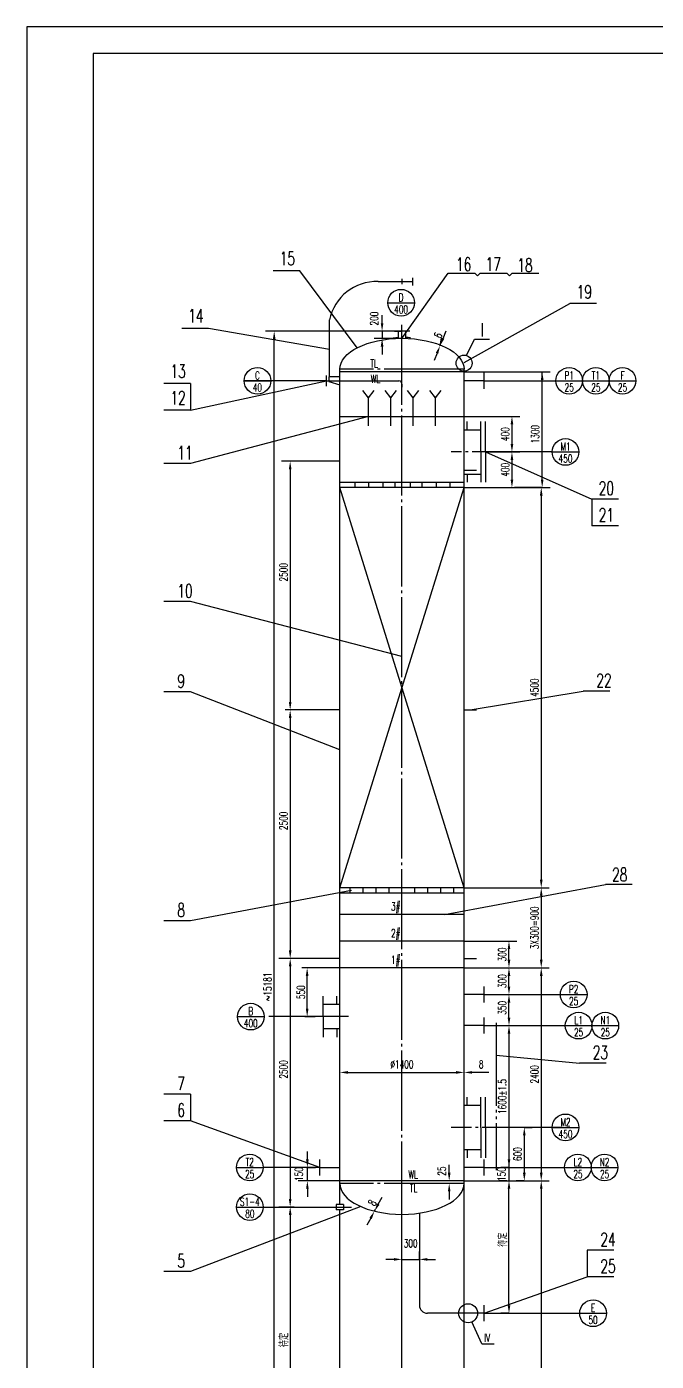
# Model space of a CAD drawing. Header units: inches. Extents: x 12 to 606, y 4 to 845.
# Drawn here: x 12 to 248, y 345 to 845 of the extents above; entities that cross this region are included whole.
import ezdxf
from ezdxf.enums import TextEntityAlignment as Align

# ---------------------------------------------------------------- set-up
doc = ezdxf.new("R2010")
doc.units = ezdxf.units.IN
doc.header["$MEASUREMENT"] = 0
doc.linetypes.add('CENTER', pattern=[34, 30, -1.5, 1, -1.5])
doc.linetypes.add('PHANTOM', pattern=[36.5, 30, -1.5, 1, -1.5, 1, -1.5])
for name, color, linetype in [('1', 7, 'Continuous'), ('2', 1, 'CENTER'), ('3', 6, 'Continuous'), ('5', 2, 'PHANTOM'), ('6', 6, 'Continuous')]:
    doc.layers.add(name, color=color, linetype=linetype)
doc.styles.add('SZ3', font='complex', dxfattribs={"width": 0.67, "height": 3, "bigfont": 'hztxt'})
doc.styles.add('SZ5', font='complex', dxfattribs={"width": 0.67, "height": 5})

msp = doc.modelspace()

# ---------------------------------------------------------------- linework, layer by layer
for p, q in [((139.967, 705.776), (137.84, 708.539)), ((139.967, 705.776), (142.094, 708.539)), ((148.28, 705.776), (146.152, 708.539)), ((148.28, 705.776), (150.407, 708.539)), ((156.695, 705.776), (154.568, 708.539)), ((156.695, 705.776), (158.823, 708.539)), ((165.008, 705.776), (162.881, 708.539)), ((165.008, 705.776), (167.136, 708.539)), ((129.188, 698.799), (175.788, 698.799))]:
    msp.add_line(p, q)
at = {"layer": '1'}
for p, q in [((595.72, 834.828), (36.72, 834.828)), ((36.72, 834.828), (36.72, 13.828)), ((156.403, 750.749), (156.403, 747.869)), ((143.506, 749.309), (156.403, 749.309)), ((152.426, 750.269), (152.426, 748.349)), ((125.275, 713.648), (125.275, 734.909)), ((149.645, 730.689), (152.538, 730.689)), ((151.16, 728.023), (151.16, 730.646)), ((155.432, 730.689), (152.538, 730.689)), ((153.917, 728.022), (153.917, 730.646)), ((129.188, 403.45), (129.188, 716.443)), ((175.788, 715.443), (129.188, 715.443)), ((175.788, 267.313), (175.788, 716.443)), ((124.194, 710.113), (124.194, 714.113)), ((124.194, 712.113), (151.288, 712.113)), ((129.188, 713.648), (125.026, 713.648)), ((125.026, 713.648), (125.026, 711.896)), ((125.026, 711.896), (129.188, 710.639)), ((152.488, 710.913), (152.488, 709.677)), ((183.288, 712.113), (175.788, 712.113)), ((183.288, 709.113), (183.288, 715.113)), ((139.967, 695.199), (139.967, 705.776)), ((148.28, 695.199), (148.28, 705.776)), ((156.695, 695.199), (156.695, 705.776)), ((165.008, 695.199), (165.008, 705.776)), ((176.954, 693.743), (176.954, 696.814)), ((182.023, 685.443), (182.023, 696.814)), ((183.815, 685.443), (183.815, 696.814)), ((175.788, 693.743), (182.023, 693.743)), ((182.023, 685.443), (182.023, 674.072)), ((183.815, 685.443), (183.815, 674.072)), ((129.188, 681.939), (124.544, 681.939)), ((175.788, 678.669), (180.431, 678.669)), ((175.788, 677.143), (182.023, 677.143)), ((176.954, 677.143), (176.954, 674.072)), ((175.788, 672.113), (129.188, 672.113)), ((175.933, 673.999), (129.333, 673.999)), ((134.841, 673.999), (134.841, 672.113)), ((139.976, 673.999), (139.976, 672.113)), ((145.271, 673.999), (145.271, 672.113)), ((149.764, 673.999), (149.764, 672.113)), ((155.502, 673.999), (155.502, 672.113)), ((159.995, 673.999), (159.995, 672.113)), ((165.29, 673.999), (165.29, 672.113)), ((170.424, 673.999), (170.424, 672.113)), ((129.188, 588.776), (124.544, 588.776)), ((175.788, 588.776), (180.431, 588.776)), ((175.788, 522.113), (129.188, 522.113)), ((133.044, 520.113), (133.044, 522.113)), ((137.905, 520.113), (137.905, 522.113)), ((142.766, 520.113), (142.766, 522.113)), ((147.627, 520.113), (147.627, 522.113)), ((152.488, 520.113), (152.488, 522.113)), ((157.349, 520.113), (157.349, 522.113)), ((162.209, 520.113), (162.209, 522.113)), ((167.07, 520.113), (167.07, 522.113)), ((171.931, 520.113), (171.931, 522.113)), ((175.788, 520.113), (129.188, 520.113)), ((175.788, 512.113), (129.188, 512.113)), ((175.788, 502.113), (129.188, 502.113)), ((129.188, 495.613), (124.544, 495.613)), ((175.788, 495.613), (180.431, 495.613)), ((175.788, 492.113), (129.188, 492.113)), ((122.952, 473.813), (122.952, 481.458)), ((128.022, 478.387), (128.022, 481.458)), ((183.288, 482.113), (175.788, 482.113)), ((183.288, 479.113), (183.288, 485.113)), ((129.188, 478.387), (122.952, 478.387)), ((122.952, 473.813), (122.952, 466.168)), ((183.288, 470.443), (175.788, 470.443)), ((183.288, 467.443), (183.288, 473.443)), ((186.815, 470.443), (188.484, 470.443)), ((187.815, 471.443), (187.815, 469.443)), ((129.188, 469.239), (122.952, 469.239)), ((128.022, 469.239), (128.022, 466.168)), ((175.788, 440.613), (182.023, 440.613)), ((176.954, 440.613), (176.954, 443.684)), ((182.023, 432.313), (182.023, 443.684)), ((183.815, 432.313), (183.815, 443.684)), ((182.023, 432.313), (182.023, 420.942)), ((183.815, 432.313), (183.815, 420.942)), ((121.688, 414.313), (121.688, 420.313)), ((175.788, 424.013), (182.023, 424.013)), ((176.954, 424.013), (176.954, 420.942)), ((183.288, 414.313), (183.288, 420.313)), ((121.688, 417.313), (129.188, 417.313)), ((183.288, 417.313), (175.788, 417.313)), ((186.815, 417.313), (188.484, 417.313)), ((187.815, 418.313), (187.815, 416.313)), ((175.788, 412.313), (129.188, 412.313)), ((129.188, 403.45), (129.188, 411.313)), ((130.529, 403.45), (127.846, 403.45)), ((127.846, 403.45), (127.846, 401.45)), ((130.529, 401.45), (127.846, 401.45)), ((129.188, 229.313), (129.188, 401.45)), ((129.188, 229.313), (129.188, 401.45)), ((130.529, 403.45), (130.529, 401.45)), ((159.013, 400.176), (159.013, 365.645)), ((152.488, 315.913), (152.488, 399.713)), ((152.488, 382.846), (152.488, 385.846)), ((183.288, 359.645), (183.288, 365.645)), ((183.288, 362.645), (162.013, 362.645))]:
    msp.add_line(p, q, dxfattribs=at)
for centre, radius, start, end in [((142.998, 731.212), 18.105, 88.39304, 168.21464), ((151.288, 710.913), 1.2, 0, 90), ((162.013, 365.645), 3, 180, 270)]:
    msp.add_arc(centre, radius, start, end, dxfattribs=at)
at = {"layer": '1', "extrusion": (0, 0, -1)}
for centre, major_axis, ratio, start_param, end_param in [((152.488, 716.443), (23.3, -0.043), 0.4978523, 3.1378786, 6.2794712), ((152.538, 720.087), (16.7, 0), 0.497006, 4.511373, 4.6297769)]:
    msp.add_ellipse(centre, major_axis=major_axis, ratio=ratio, start_param=start_param, end_param=end_param, dxfattribs=at)
at = {"layer": '1'}
for centre, major_axis, ratio, start_param, end_param in [((152.538, 720.087), (-16.7, 0), 0.497006, 4.5214771, 4.6297769), ((152.488, 411.313), (23.321, 0), 0.4973962, 3.1415927, 6.2831853)]:
    msp.add_ellipse(centre, major_axis=major_axis, ratio=ratio, start_param=start_param, end_param=end_param, dxfattribs=at)
at = {"layer": '2'}
for p, q in [((152.488, 227.073), (152.488, 733.058)), ((175.788, 716.443), (129.188, 716.443)), ((208.824, 685.443), (170.977, 685.443)), ((132.489, 473.813), (100.77, 473.813)), ((212.588, 432.313), (170.977, 432.313)), ((175.809, 411.313), (129.166, 411.313))]:
    msp.add_line(p, q, dxfattribs=at)
at = {"layer": '3'}
for p, q in [((114.213, 753.36), (104.213, 753.36)), ((135.654, 724.46), (114.213, 753.36)), ((152.488, 727.971), (169.789, 752.454)), ((169.832, 752.454), (179.832, 752.454)), ((179.832, 752.454), (180.832, 751.454)), ((180.832, 751.454), (181.832, 752.454)), ((181.832, 752.454), (191.832, 752.454)), ((191.832, 752.454), (192.832, 751.454)), ((192.832, 751.454), (193.832, 752.454)), ((193.832, 752.454), (203.832, 752.454)), ((147.15, 741.377), (157.15, 741.377)), ((175.788, 718.994), (215.43, 741.069)), ((225.43, 741.069), (215.43, 741.069)), ((145.022, 733.689), (145.022, 736.689)), ((79.872, 731.766), (69.872, 731.766)), ((125.275, 723.837), (79.872, 731.766)), ((152.538, 730.689), (101.354, 730.689)), ((149.645, 730.689), (143.922, 730.689)), ((145.022, 730.689), (145.022, 727.971)), ((167.895, 728.015), (169.027, 730.793)), ((104.56, 232.313), (104.56, 727.359)), ((152.538, 727.971), (142.022, 727.971)), ((166.762, 725.237), (167.348, 728.179)), ((166.762, 725.237), (167.348, 728.179)), ((176.626, 721.622), (179.656, 727.664)), ((179.656, 727.664), (185.252, 727.664)), ((145.022, 724.971), (145.022, 721.971)), ((165.63, 722.458), (164.498, 719.68)), ((175.788, 715.443), (193.638, 715.443)), ((193.638, 715.443), (208.08, 715.443)), ((205.08, 675.113), (205.08, 715.443)), ((73.221, 711.051), (63.221, 711.051)), ((73.221, 701.051), (124.194, 712.113)), ((73.221, 711.051), (73.221, 701.051)), ((124.194, 712.113), (93.257, 712.113)), ((93.257, 712.113), (103.257, 712.113)), ((183.288, 712.113), (210.205, 712.113)), ((183.288, 712.113), (193.638, 712.113)), ((210.205, 712.137), (220.205, 712.137)), ((220.205, 712.137), (230.205, 712.137)), ((230.205, 712.137), (240.205, 712.137)), ((73.221, 701.051), (63.221, 701.051)), ((139.967, 698.799), (73.221, 681.184)), ((175.788, 698.799), (196.728, 698.799)), ((193.728, 695.799), (193.728, 688.443)), ((183.815, 685.443), (223.688, 667.773)), ((183.815, 685.443), (196.728, 685.443)), ((208.824, 685.443), (218.824, 685.443)), ((73.221, 681.184), (63.221, 681.184)), ((124.544, 681.939), (107.304, 681.939)), ((193.728, 682.443), (193.728, 675.087)), ((110.552, 678.939), (110.552, 591.776)), ((129.188, 522.113), (175.788, 672.113)), ((175.788, 522.113), (129.188, 672.113)), ((175.788, 672.113), (208.08, 672.113)), ((205.08, 672.113), (194.651, 672.113)), ((204.724, 669.113), (204.724, 525.113)), ((233.688, 667.773), (223.688, 667.773)), ((223.688, 667.773), (223.688, 657.773)), ((233.688, 657.773), (223.688, 657.773)), ((73.221, 629.352), (63.221, 629.352)), ((152.488, 608.79), (73.221, 629.352)), ((73.221, 595.545), (63.221, 595.545)), ((129.188, 573.778), (73.221, 595.545)), ((178.109, 588.776), (220.386, 595.795)), ((230.386, 595.795), (220.386, 595.795)), ((124.544, 588.776), (108.7, 588.776)), ((110.552, 585.776), (110.552, 498.613)), ((133.554, 521.113), (73.221, 509.785)), ((168.427, 512.113), (228.786, 523.39)), ((175.788, 522.113), (207.724, 522.113)), ((175.788, 522.113), (207.724, 522.113)), ((238.786, 523.39), (228.786, 523.39)), ((204.724, 519.113), (204.724, 495.113)), ((73.221, 509.785), (63.221, 509.785)), ((175.788, 502.113), (195.623, 502.113)), ((112.069, 495.613), (106.251, 495.613)), ((129.188, 495.613), (108.488, 495.613)), ((192.623, 495.113), (192.623, 499.113)), ((110.552, 492.613), (110.552, 405.45)), ((129.188, 492.113), (114.981, 492.113)), ((175.788, 492.113), (207.724, 492.113)), ((175.788, 492.113), (207.724, 492.113)), ((175.788, 492.113), (195.623, 492.113)), ((116.918, 476.813), (116.918, 489.113)), ((192.623, 485.113), (192.623, 489.113)), ((204.724, 489.113), (204.724, 415.313)), ((183.288, 482.113), (211.882, 482.113)), ((211.882, 482.113), (221.882, 482.113)), ((192.623, 473.443), (192.623, 479.113)), ((90.77, 473.813), (100.77, 473.813)), ((116.068, 473.813), (119.918, 473.813)), ((183.288, 470.443), (213.75, 470.443)), ((192.623, 470.443), (195.623, 470.443)), ((213.75, 470.443), (223.75, 470.443)), ((223.75, 470.443), (233.75, 470.443)), ((192.623, 467.443), (192.623, 412.313)), ((187.815, 459.401), (219.04, 456.431)), ((229.04, 456.431), (219.04, 456.431)), ((132.188, 452.917), (172.788, 452.917)), ((185.044, 452.917), (178.788, 452.917)), ((73.221, 444.729), (63.221, 444.729)), ((73.221, 444.729), (73.221, 434.729)), ((73.221, 434.729), (63.221, 434.729)), ((121.688, 417.313), (73.221, 434.729)), ((198.37, 432.313), (201.37, 432.313)), ((208.824, 432.313), (218.824, 432.313)), ((198.37, 429.313), (198.37, 415.313)), ((117.002, 420.313), (117.002, 423.313)), ((90.381, 417.313), (100.381, 417.313)), ((121.688, 417.313), (100.381, 417.313)), ((116.631, 417.313), (120.002, 417.313)), ((117.002, 412.313), (117.002, 417.313)), ((170.191, 415.313), (170.191, 418.313)), ((183.288, 417.313), (213.484, 417.313)), ((192.623, 417.313), (189.623, 417.313)), ((213.484, 417.313), (223.484, 417.313)), ((223.484, 417.313), (233.484, 417.313)), ((129.188, 412.313), (113.567, 412.313)), ((175.788, 412.313), (207.724, 412.313)), ((175.788, 412.313), (207.724, 412.313)), ((191.79, 412.313), (188.79, 412.313)), ((198.37, 412.313), (195.37, 412.313)), ((117.002, 409.313), (117.002, 406.313)), ((143.61, 403.544), (145.042, 406.18)), ((170.191, 408.313), (170.191, 405.313)), ((192.623, 365.645), (192.623, 409.313)), ((204.724, 409.313), (204.724, 232.313)), ((137.016, 402.633), (73.221, 378.262)), ((90.417, 402.45), (100.417, 402.45)), ((100.417, 402.45), (133.532, 402.45)), ((112.069, 402.45), (106.251, 402.45)), ((110.552, 402.45), (114.11, 402.45)), ((142.178, 400.908), (142.518, 401.534)), ((110.567, 399.54), (110.567, 315.403)), ((140.746, 398.272), (139.314, 395.636)), ((159.013, 382.846), (159.013, 385.846)), ((231.895, 386.305), (221.895, 386.305)), ((221.993, 386.305), (221.993, 376.305)), ((149.488, 382.846), (146.488, 382.846)), ((152.488, 382.846), (159.013, 382.846)), ((162.013, 382.846), (165.013, 382.846)), ((73.221, 378.262), (63.221, 378.262)), ((183.288, 362.645), (221.895, 376.305)), ((231.895, 376.305), (221.895, 376.305)), ((183.288, 362.645), (219.152, 362.645)), ((192.623, 362.645), (189.623, 362.645)), ((219.152, 362.645), (229.152, 362.645)), ((182.47, 351.183), (178.748, 359.409)), ((182.47, 351.183), (187.053, 351.183))]:
    msp.add_line(p, q, dxfattribs=at)
msp.add_lwpolyline([(11.72, 3.828), (605.72, 3.828), (605.72, 844.828), (11.72, 844.828)], close=True, dxfattribs=at)
for centre, radius in [((152.15, 741.377), 5), ((175.788, 718.726), 3.015), ((98.257, 712.113), 5), ((215.205, 712.137), 5), ((225.205, 712.137), 5), ((235.205, 712.137), 5), ((213.824, 685.443), 5), ((216.882, 482.113), 5), ((95.77, 473.813), 5), ((218.75, 470.443), 5), ((228.75, 470.443), 5), ((213.824, 432.313), 5), ((95.381, 417.313), 5), ((218.484, 417.313), 5), ((228.484, 417.313), 5), ((95.417, 402.45), 5), ((177.283, 362.645), 3.552), ((224.152, 362.645), 5)]:
    msp.add_circle(centre, radius, dxfattribs=at)
for points in [[(104.06, 727.689), (105.06, 727.689), (104.56, 730.689)], [(144.522, 733.689), (145.522, 733.689), (145.022, 730.689)], [(144.522, 724.971), (145.522, 724.971), (145.022, 727.971)], [(167.432, 728.203), (168.358, 727.826), (166.762, 725.237)], [(165.167, 722.647), (166.093, 722.27), (166.762, 725.237)], [(204.58, 712.443), (205.58, 712.443), (205.08, 715.443)], [(193.228, 695.799), (194.228, 695.799), (193.728, 698.799)], [(193.228, 688.443), (194.228, 688.443), (193.728, 685.443)], [(193.228, 682.443), (194.228, 682.443), (193.728, 685.443)], [(110.052, 678.939), (111.052, 678.939), (110.552, 681.939)], [(193.228, 675.087), (194.228, 675.087), (193.728, 672.087)], [(204.215, 669.113), (205.215, 669.113), (204.715, 672.113)], [(204.58, 675.113), (205.58, 675.113), (205.08, 672.113)], [(110.052, 591.776), (111.052, 591.776), (110.552, 588.776)], [(110.052, 585.776), (111.052, 585.776), (110.552, 588.776)], [(204.224, 525.113), (205.224, 525.113), (204.724, 522.113)], [(204.224, 519.113), (205.224, 519.113), (204.724, 522.113)], [(192.123, 499.113), (193.123, 499.113), (192.623, 502.113)], [(110.052, 498.613), (111.052, 498.613), (110.552, 495.613)], [(110.052, 492.613), (111.052, 492.613), (110.552, 495.613)], [(116.418, 489.113), (117.418, 489.113), (116.918, 492.113)], [(192.123, 495.113), (193.123, 495.113), (192.623, 492.113)], [(192.123, 489.113), (193.123, 489.113), (192.623, 492.113)], [(204.224, 495.113), (205.224, 495.113), (204.724, 492.113)], [(204.224, 489.113), (205.224, 489.113), (204.724, 492.113)], [(192.123, 485.113), (193.123, 485.113), (192.623, 482.113)], [(192.123, 479.113), (193.123, 479.113), (192.623, 482.113)], [(116.418, 476.813), (117.418, 476.813), (116.918, 473.813)], [(192.123, 473.443), (193.123, 473.443), (192.623, 470.443)], [(192.123, 467.443), (193.123, 467.443), (192.623, 470.443)], [(132.188, 453.417), (132.188, 452.417), (129.188, 452.917)], [(172.788, 453.417), (172.788, 452.417), (175.788, 452.917)], [(178.788, 453.417), (178.788, 452.417), (175.788, 452.917)], [(197.87, 429.313), (198.87, 429.313), (198.37, 432.313)], [(116.502, 420.313), (117.502, 420.313), (117.002, 417.313)], [(192.123, 420.313), (193.123, 420.313), (192.623, 417.313)], [(169.691, 415.313), (170.691, 415.313), (170.191, 412.313)], [(197.87, 415.313), (198.87, 415.313), (198.37, 412.313)], [(204.224, 415.313), (205.224, 415.313), (204.724, 412.313)], [(116.502, 409.313), (117.502, 409.313), (117.002, 412.313)], [(169.691, 408.313), (170.691, 408.313), (170.191, 411.313)], [(192.123, 409.313), (193.123, 409.313), (192.623, 412.313)], [(204.224, 409.313), (205.224, 409.313), (204.724, 412.313)], [(110.052, 405.45), (111.052, 405.45), (110.552, 402.45)], [(110.067, 399.54), (111.067, 399.54), (110.567, 402.54)], [(140.306, 398.51), (141.185, 398.033), (142.178, 400.908)], [(143.17, 403.783), (144.049, 403.305), (142.178, 400.908)], [(149.488, 383.346), (149.488, 382.346), (152.488, 382.846)], [(162.013, 383.346), (162.013, 382.346), (159.013, 382.846)], [(192.123, 365.645), (193.123, 365.645), (192.623, 362.645)]]:
    msp.add_solid(points, dxfattribs=at)
at = {"layer": '5'}
msp.add_line((187.815, 470.443), (187.815, 417.313), dxfattribs=at)

# ---------------------------------------------------------------- texts
at = {"layer": '3', "width": 0.67}
for s, height, style, p in [('15', 5, 'SZ5', (106.635, 755.504)), ('16', 5, 'SZ5', (172.748, 753.273)), ('17', 5, 'SZ5', (183.831, 753.273)), ('18', 5, 'SZ5', (195.746, 752.996)), ('19', 5, 'SZ5', (218.013, 742.915)), ('14', 5, 'SZ5', (72.294, 733.911)), ('13', 5, 'SZ5', (65.643, 713.195)), ('12', 5, 'SZ5', (65.617, 703.201)), ('11', 5, 'SZ5', (68.221, 682.684)), ('20', 5, 'SZ5', (226.271, 669.326)), ('21', 5, 'SZ5', (226.271, 659.326)), ('10', 5, 'SZ5', (68.221, 630.852)), ('9', 5, 'SZ5', (68.221, 597.045)), ('22', 5, 'SZ5', (225.386, 597.295)), ('28', 5, 'SZ5', (231.299, 524.535)), ('8', 5, 'SZ5', (68.221, 511.285)), ('23', 5, 'SZ5', (224.04, 457.931)), ('7', 5, 'SZ5', (68.221, 446.229)), ('6', 5, 'SZ5', (68.221, 436.229)), ('24', 5, 'SZ5', (226.895, 387.805)), ('5', 5, 'SZ5', (68.221, 379.762)), ('25', 5, 'SZ5', (226.895, 377.805)), ('IV', 3, 'SZ3', (183.322, 351.968))]:
    msp.add_text(s, height=height, dxfattribs=dict(at, style=style)).set_placement(p)
at = {"layer": '3', "style": 'SZ3', "width": 0.67}
for s, p in [('400', (152.15, 737.377)), ('D', (152.15, 741.877)), ('C', (98.257, 712.613)), ('TL', (142.051, 717.085)), ('P1', (215.205, 712.637)), ('T1', (225.205, 712.637)), ('F', (235.205, 712.637)), ('40', (98.257, 708.113)), ('WL', (142.574, 711.378)), ('25', (215.205, 708.137)), ('25', (225.205, 708.137)), ('25', (235.205, 708.137)), ('M1', (213.824, 685.943)), ('450', (213.824, 681.443)), ('P2', (216.882, 482.613)), ('25', (216.882, 478.113)), ('B', (95.77, 474.313)), ('400', (95.77, 469.813)), ('L1', (218.75, 470.943)), ('N1', (228.75, 470.943)), ('25', (218.75, 466.443)), ('25', (228.75, 466.443)), ('M2', (213.824, 432.813)), ('450', (213.824, 428.313)), ('T2', (95.381, 417.813)), ('L2', (218.484, 417.813)), ('N2', (228.484, 417.813)), ('25', (95.381, 413.313)), ('WL', (156.694, 413.199)), ('25', (218.484, 413.313)), ('25', (228.484, 413.313)), ('TL', (156.832, 408.041)), ('S1-4', (95.417, 402.95)), ('80', (95.417, 398.45)), ('E', (224.152, 363.145)), ('50', (224.152, 358.645))]:
    msp.add_text(s, height=3, dxfattribs=at).set_placement(p, align=Align.CENTER)
at = {"layer": '3', "char_height": 3, "attachment_point": 5, "style": 'SZ3'}
for s, insert, rotation in [('\\A1;200', (142.075, 735.431), 90), ('\\A1;6', (166.017, 729.191), 67.82724), ('1300', (202.42, 692.113), 90), ('400', (191.228, 692.121), 90), ('400', (191.228, 678.765), 90), ('2500', (108.052, 640.357), 90), ('\\A1;4500', (202.224, 597.113), 90), ('2500', (108.052, 547.194), 90), ('3X300=900', (202.224, 507.113), 90), ('\\A1;300', (190.123, 497.113), 90), ('~15181', (102.06, 484.987), 90), ('\\A1;550', (114.561, 482.963), 90), ('\\A1;300', (190.123, 487.113), 90), ('350', (190.123, 477.113), 90), ('2500', (108.052, 454.031), 90), ('\\A1;2400', (202.224, 452.213), 90), ('\\A1;1600%%P1.5', (190.123, 443.878), 90), ('600', (195.87, 422.313), 90), ('\\A1;150', (113.821, 414.813), 90), ('\\A1;25', (167.414, 415.932), 90), ('\\A1;150', (189.833, 414.813), 90), ('8', (141.348, 404.034), 61.4873), ('待定', (190.465, 390.273), 90), ('待定', (108.409, 352.635), 90)]:
    msp.add_mtext(s, dxfattribs=dict(at, insert=insert, rotation=rotation))
for s, insert in [('3#', (150.154, 514.613)), ('2#', (150.154, 504.613)), ('1#', (150.154, 494.613)), ('%%C1400', (152.488, 455.94)), ('8', (182.183, 455.94)), ('\\A1;300', (155.75, 388.846))]:
    msp.add_mtext(s, dxfattribs=dict(at, insert=insert))
at = {"layer": '6', "color": 6, "style": 'SZ5', "width": 0.67}
msp.add_text('I', height=5, dxfattribs=at).set_placement((182.568, 728.664), align=Align.CENTER)

doc.saveas('drawing.dxf')
